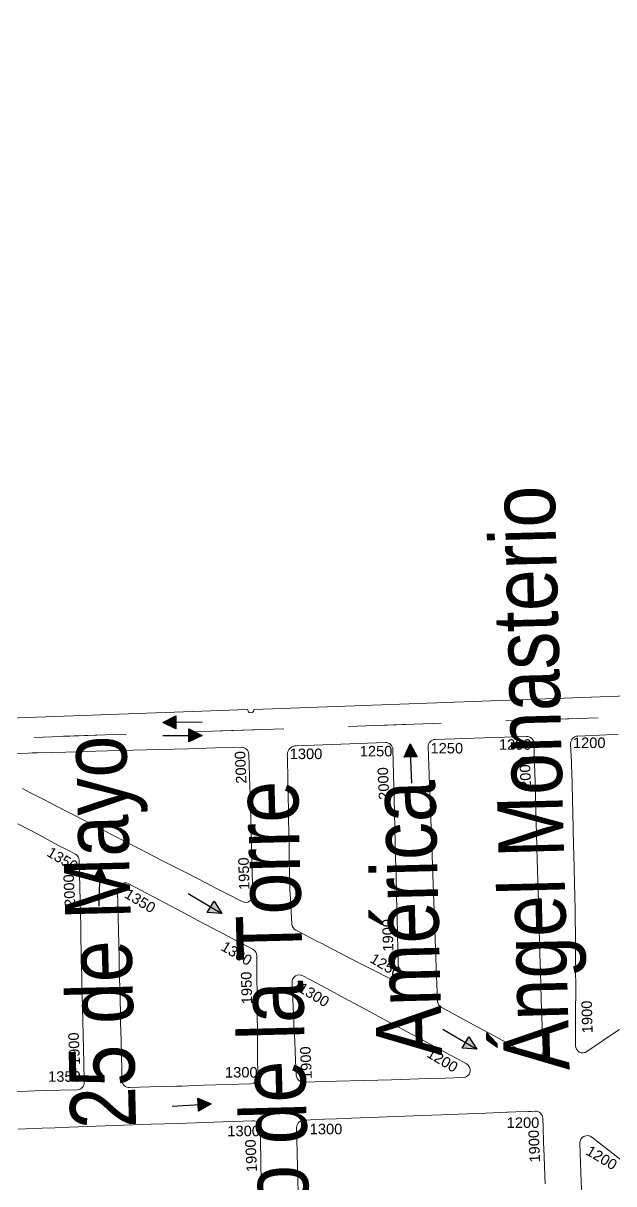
# Model space of a CAD drawing. Header units: millimetres. Extents: x 11558 to 23675, y 49449 to 61482.
# Drawn here: x 19802.5 to 20027.7, y 55621 to 56063.2 of the extents above; entities that cross this region are included whole.
import ezdxf

# ---------------------------------------------------------------- set-up
doc = ezdxf.new("R2010")
doc.units = ezdxf.units.MM
doc.linetypes.add('ACAD_ISO03W100', pattern=[30, 12, -18])
for name, color, linetype in [('0. plano base - nombres calles', 22, 'Continuous'), ('0. Plano Base - PLANO', 254, 'Continuous'), ('0. Plano base - sentido calles', 253, 'Continuous'), ('0.BARRIOS - DIVISIÓN', 12, 'ACAD_ISO03W100'), ('7. puesta en valor CC la lucila', 212, 'Continuous'), ('numeración', 7, 'Continuous')]:
    doc.layers.add(name, color=color, linetype=linetype)
doc.layers.get('7. puesta en valor CC la lucila').off()
doc.styles.get("Standard").update_dxf_attribs({"font": 'arial.ttf'})

# ---------------------------------------------------------------- blocks, each defined once
blk = doc.blocks.new('MANZANAS')
at = {"layer": '0. Plano Base - PLANO', "color": 0, "linetype": 'Continuous', "lineweight": 5}
blk.add_lwpolyline([(5639221.38, 6179916.24), (5639082.31, 6179837.5), (5639082.26, 6179837.47), (5639082.46, 6179836.91), (5639082.44, 6179836.62), (5639082.21, 6179836.07), (5639081.74, 6179835.72), (5639081.14, 6179835.63), (5639080.85, 6179835.7), (5639080.36, 6179836.05), (5639080.24, 6179836.24), (5639080.2, 6179836.31), (5638976.45, 6179777.54)], dxfattribs=at)
for points in [[(5639262.13, 6179793.57), (5639260.47, 6179790.47), (5639255.01, 6179780.31, -0.604811), (5639250.05, 6179780.36), (5639246.26, 6179787.78), (5639245.24, 6179789.76), (5639243.96, 6179792.27), (5639240.67, 6179798.7), (5639235.91, 6179807.7), (5639231.03, 6179816.92), (5639227.29, 6179824.01), (5639226.06, 6179826.23), (5639221.11, 6179835.23), (5639215.88, 6179844.71), (5639214.51, 6179847.2), (5639210.99, 6179853.59), (5639205.96, 6179862.73), (5639202.91, 6179868.26), (5639200.86, 6179871.99), (5639199.77, 6179873.96), (5639198.98, 6179875.33), (5639196.66, 6179879.38), (5639195.42, 6179881.54, -0.415725), (5639196.47, 6179885.37), (5639206.18, 6179890.88), (5639209.89, 6179892.98)], [(5639008.44, 6179780.19), (5639013.51, 6179783.01), (5639014.82, 6179783.73), (5639016.68, 6179784.77), (5639021.42, 6179787.4), (5639030.67, 6179792.52), (5639036.09, 6179795.53), (5639040, 6179797.7), (5639040.02, 6179797.71), (5639048.55, 6179802.44), (5639057.4, 6179807.35), (5639067.04, 6179812.7), (5639076.05, 6179817.7), (5639084.61, 6179822.45, -0.413675), (5639088.41, 6179821.36), (5639094.39, 6179810.64), (5639095.88, 6179807.96), (5639097.99, 6179804.17), (5639103.23, 6179794.77), (5639104.73, 6179792.08), (5639105.94, 6179789.91), (5639108.15, 6179785.95), (5639114.48, 6179774.58, -0.570812), (5639112.04, 6179770.42), (5639105.63, 6179770.39), (5639100.96, 6179770.37), (5639099.14, 6179770.36), (5639096.15, 6179770.35), (5639088.69, 6179770.32), (5639077.91, 6179770.27), (5639068, 6179770.23), (5639065.13, 6179770.21), (5639057.47, 6179770.18), (5639047.48, 6179770.14), (5639040.33, 6179770.11), (5639036.62, 6179770.09), (5639026.39, 6179770.04), (5639020.7, 6179770.02), (5639017.89, 6179770.01)], [(5639022.48, 6179757.35), (5639031.59, 6179757.25), (5639038.09, 6179757.17), (5639040.88, 6179757.14), (5639043.38, 6179757.15), (5639045.15, 6179757.13), (5639047.2, 6179757.11, -0.270806), (5639049.63, 6179755.66), (5639057.01, 6179742.22), (5639061.71, 6179733.69), (5639063.46, 6179730.49), (5639066.85, 6179724.33), (5639068.38, 6179721.55), (5639071.73, 6179715.45), (5639076.7, 6179706.4), (5639081.64, 6179697.42), (5639086.7, 6179688.21), (5639090.33, 6179681.6, -0.412747), (5639089.24, 6179677.81), (5639083.59, 6179674.67), (5639075.14, 6179669.97), (5639072.69, 6179668.6), (5639067.02, 6179665.45)], [(5639182.04, 6179681.82), (5639177.2, 6179690.65), (5639175.07, 6179694.55), (5639174.01, 6179696.49), (5639173.01, 6179698.3), (5639170.12, 6179703.59, -0.409368), (5639171.19, 6179707.37), (5639178.1, 6179711.3), (5639182.05, 6179713.55), (5639187.04, 6179716.39), (5639195.99, 6179721.49), (5639204.71, 6179726.46), (5639213.75, 6179731.6), (5639216.93, 6179733.42), (5639222.52, 6179736.6), (5639231.65, 6179741.8), (5639238.61, 6179745.76), (5639239.04, 6179746.01), (5639241.56, 6179747.44), (5639245.75, 6179749.82), (5639246.5, 6179750.25), (5639247.94, 6179751.07, -0.414313), (5639251.75, 6179750.02), (5639253.46, 6179747.03), (5639256.3, 6179742.03), (5639258.92, 6179737.42), (5639260.91, 6179733.92), (5639264.14, 6179728.26)], [(5639308.26, 6179709.17), (5639302.25, 6179705.92), (5639297.46, 6179703.07, -0.421112), (5639293.59, 6179704.1), (5639292.58, 6179705.89), (5639290.99, 6179708.7), (5639285.8, 6179717.89), (5639280.78, 6179726.8), (5639277.75, 6179732.16), (5639277.08, 6179733.36), (5639275.98, 6179735.3), (5639268.74, 6179748.14, -0.636915), (5639271.69, 6179752.27), (5639286.09, 6179749.59)], [(5639076.19, 6179654.18), (5639081.18, 6179657), (5639084.19, 6179658.7), (5639088.3, 6179661.03), (5639090.46, 6179662.25), (5639093.19, 6179663.79), (5639102.08, 6179668.81), (5639111.15, 6179673.94), (5639120.3, 6179679.11), (5639129.14, 6179684.11), (5639138.25, 6179689.26), (5639144.29, 6179692.67), (5639147.6, 6179694.54), (5639154.05, 6179698.18, -0.419576), (5639157.89, 6179697.08), (5639163.48, 6179686.75), (5639164.08, 6179685.64), (5639167.48, 6179679.36), (5639168.9, 6179676.73)]]:
    blk.add_lwpolyline(points, format="xyb", dxfattribs=at)
for points in [[(5639237.46, 6179769.07), (5639230.39, 6179769.18), (5639228.8, 6179769.21), (5639224.46, 6179769.28), (5639220.9, 6179769.34), (5639211.97, 6179769.48), (5639197.95, 6179769.71, -0.265728), (5639195.56, 6179771.12), (5639192.31, 6179776.86), (5639190.93, 6179779.29), (5639185.6, 6179788.7), (5639180.44, 6179797.8), (5639170.06, 6179816.1), (5639166.2, 6179822.9), (5639156.6, 6179839.83), (5639155.01, 6179842.64), (5639153.04, 6179846.12), (5639147.78, 6179855.39, -0.415611), (5639148.85, 6179859.21), (5639168.3, 6179870.12), (5639179.18, 6179876.22, -0.4153), (5639183, 6179875.13), (5639183.78, 6179873.72), (5639184.41, 6179872.59), (5639188.62, 6179865.02), (5639190.01, 6179862.52), (5639195.06, 6179853.44), (5639199.94, 6179844.65), (5639201.72, 6179841.46), (5639205.05, 6179835.46), (5639205.78, 6179834.15), (5639209.01, 6179828.33), (5639210.03, 6179826.5), (5639215.27, 6179817.08), (5639216.79, 6179814.34), (5639220.25, 6179808.12), (5639223.57, 6179802.15), (5639225.23, 6179799.15), (5639230.25, 6179790.13), (5639232.4, 6179786.37), (5639239.93, 6179773.26, -0.581974)], [(5639145.09, 6179770.24), (5639135.19, 6179770.21, -0.26526), (5639132.77, 6179771.57), (5639129.22, 6179777.55), (5639128.04, 6179779.52), (5639127.86, 6179779.82), (5639126.09, 6179782.81), (5639122.78, 6179788.9), (5639119.74, 6179794.5), (5639117.93, 6179797.83), (5639115.36, 6179802.57), (5639113.42, 6179806.16), (5639112.95, 6179807.02), (5639107.84, 6179816.45), (5639106.32, 6179819.25), (5639101.92, 6179827.34), (5639101.61, 6179827.79), (5639101.37, 6179828.28), (5639101.21, 6179828.81), (5639101.13, 6179829.35), (5639101.14, 6179829.9), (5639101.24, 6179830.44), (5639101.42, 6179830.96), (5639101.68, 6179831.45), (5639102.01, 6179831.88), (5639102.41, 6179832.26), (5639102.86, 6179832.58), (5639132.52, 6179849.36, -0.417346), (5639136.35, 6179848.27), (5639143.16, 6179835.93), (5639145.8, 6179831.14), (5639147.6, 6179827.89), (5639147.8, 6179827.53), (5639150.83, 6179822.02), (5639155.81, 6179813.01), (5639158.28, 6179808.53), (5639159.33, 6179806.62), (5639163.24, 6179799.54), (5639165.5, 6179795.43), (5639166.79, 6179793.1), (5639167.61, 6179791.62), (5639168.29, 6179790.39), (5639169.27, 6179788.61), (5639170.11, 6179787.09), (5639173.24, 6179781.4), (5639177.06, 6179774.49, -0.569797), (5639174.61, 6179770.33), (5639168.82, 6179770.32), (5639161.97, 6179770.29), (5639150.61, 6179770.26), (5639145.78, 6179770.24)], [(5639126.48, 6179754.68), (5639131.1, 6179745.94), (5639132.52, 6179743.26), (5639136.06, 6179736.57), (5639140.88, 6179727.47), (5639144.27, 6179721.05), (5639147.99, 6179714.01, -0.407564), (5639146.88, 6179710.26), (5639131.46, 6179701.65), (5639128.65, 6179700.07), (5639126.22, 6179698.72), (5639124.17, 6179697.57), (5639122.26, 6179696.51), (5639113.35, 6179691.53), (5639106.57, 6179687.74, -0.416174), (5639102.75, 6179688.84), (5639100.89, 6179692.21), (5639095.4, 6179702.19), (5639092.15, 6179708.12), (5639090.41, 6179711.28), (5639085.46, 6179720.29), (5639084.2, 6179722.57), (5639080.59, 6179729.15), (5639077.53, 6179734.7), (5639075.37, 6179738.64), (5639067.84, 6179752.33, -0.572581), (5639070.31, 6179756.48), (5639086.12, 6179756.38), (5639096.4, 6179756.31), (5639100.33, 6179756.29), (5639106.66, 6179756.24), (5639109.13, 6179756.23), (5639109.53, 6179756.23), (5639116.99, 6179756.2), (5639124.02, 6179756.17, -0.276655)], [(5639160.83, 6179721.24), (5639156.5, 6179728.72), (5639154.18, 6179732.73), (5639152.49, 6179735.64), (5639150.91, 6179738.39), (5639149.19, 6179741.36), (5639146.31, 6179746.33), (5639143.12, 6179751.84, -0.582513), (5639145.59, 6179756.04), (5639148.35, 6179756), (5639151.33, 6179755.96), (5639157.56, 6179755.87), (5639163.36, 6179755.78), (5639167.92, 6179755.72), (5639172.81, 6179755.65), (5639175.71, 6179755.61), (5639178.35, 6179755.57), (5639189.08, 6179755.41), (5639199.11, 6179755.27), (5639207.96, 6179755.14), (5639208.88, 6179755.12), (5639209.48, 6179755.11), (5639212.2, 6179755.07), (5639216.35, 6179755.01, -0.767599), (5639217.67, 6179749.77), (5639211.76, 6179746.47), (5639205.73, 6179743.11), (5639202.89, 6179741.53), (5639193.85, 6179736.49), (5639184.66, 6179731.37), (5639175.52, 6179726.28), (5639164.61, 6179720.2, -0.409488)]]:
    blk.add_lwpolyline(points, format="xyb", close=True, dxfattribs=at)

msp = doc.modelspace()

# ---------------------------------------------------------------- hatches: boundary and pattern name
at = {"layer": '0. Plano base - sentido calles', "linetype": 'Continuous', "lineweight": 25, "ltscale": 2, "true_color": 0x1a1a1a}
h = msp.add_hatch(color=250, dxfattribs=at)
h.dxf.hatch_style = 1
h.paths.add_polyline_path([(19855.7, 55796.78), (19860.71, 55794.3), (19860.7, 55796.8)])
h.paths.add_polyline_path([(19855.7, 55796.78), (19860.7, 55796.8), (19860.69, 55799.3)])
h = msp.add_hatch(color=250, dxfattribs=at)
h.dxf.hatch_style = 1
h.paths.add_polyline_path([(19870.72, 55791.85), (19865.71, 55794.33), (19865.72, 55791.83)])
h.paths.add_polyline_path([(19870.72, 55791.85), (19865.72, 55791.83), (19865.73, 55789.33)])
h = msp.add_hatch(color=250, dxfattribs=at)
h.dxf.hatch_style = 1
h.paths.add_polyline_path([(19950.1, 55788.62), (19947.78, 55783.53), (19950.28, 55783.62)])
h.paths.add_polyline_path([(19950.1, 55788.62), (19950.28, 55783.62), (19952.78, 55783.71)])
h = msp.add_hatch(color=250, dxfattribs=at)
h.dxf.hatch_style = 1
h.paths.add_polyline_path([(19831.82, 55741.73), (19829.19, 55736.8), (19831.69, 55736.73)])
h.paths.add_polyline_path([(19831.82, 55741.73), (19831.69, 55736.73), (19834.19, 55736.67)])
h = msp.add_hatch(color=250, dxfattribs=at)
h.dxf.hatch_style = 1
h.paths.add_polyline_path([(19878.28, 55724), (19875.27, 55728.7), (19873.99, 55726.55)])
h.paths.add_polyline_path([(19878.28, 55724), (19873.99, 55726.55), (19872.71, 55724.41)])
h = msp.add_hatch(color=250, dxfattribs=at)
h.dxf.hatch_style = 1
h.paths.add_polyline_path([(19975.45, 55672.26), (19972.43, 55676.97), (19971.15, 55674.82)])
h.paths.add_polyline_path([(19975.45, 55672.26), (19971.15, 55674.82), (19969.88, 55672.67)])
h = msp.add_hatch(color=250, dxfattribs=at)
h.dxf.hatch_style = 1
h.paths.add_polyline_path([(19874.25, 55651.48), (19869.11, 55653.67), (19869.26, 55651.18)])
h.paths.add_polyline_path([(19874.25, 55651.48), (19869.26, 55651.18), (19869.41, 55648.68)])

# ---------------------------------------------------------------- linework, layer by layer
at = {"layer": '0. Plano base - sentido calles', "color": 250, "linetype": 'Continuous', "lineweight": 25, "ltscale": 2, "true_color": 0x1a1a1a}
for points in [[(19870.7, 55796.85), (19855.7, 55796.78), (19860.69, 55799.3), (19860.71, 55794.3), (19855.7, 55796.78)], [(19855.72, 55791.78), (19870.72, 55791.85), (19865.73, 55789.33), (19865.71, 55794.33), (19870.72, 55791.85)], [(19950.64, 55773.63), (19950.1, 55788.62), (19952.78, 55783.71), (19947.78, 55783.53), (19950.1, 55788.62)], [(19831.45, 55726.74), (19831.82, 55741.73), (19834.19, 55736.67), (19829.19, 55736.8), (19831.82, 55741.73)], [(19865.39, 55731.67), (19878.28, 55724), (19872.71, 55724.41), (19875.27, 55728.7), (19878.28, 55724)], [(19962.56, 55679.93), (19975.45, 55672.26), (19969.88, 55672.67), (19972.43, 55676.97), (19975.45, 55672.26)], [(19859.28, 55650.58), (19874.25, 55651.48), (19869.41, 55648.68), (19869.11, 55653.67), (19874.25, 55651.48)]]:
    msp.add_lwpolyline(points, dxfattribs=at)
at = {"layer": '0.BARRIOS - DIVISIÓN', "color": 14, "lineweight": 18, "ltscale": 2}
for points in [[(21185.39, 56161.52), (21178.83, 56000.77), (21300.45, 55999.5), (21270.69, 55899.86), (21171.53, 55912.66), (21162.25, 55848.43), (21316.32, 55824.7), (21324.08, 55861.86), (21338.64, 55861.3), (21331.71, 55780.29), (21308.87, 55782.23), (21312.44, 55804.88), (21216.26, 55816.03), (21208.47, 55759.38), (21183.69, 55761.94), (21190.38, 55818.05), (20969.49, 55832.27), (20681.41, 55821.47), (19757.42, 55789.39), (18967.23, 55750.75), (18450.62, 55734.7), (17997.13, 55715.25), (17552.48, 55699.13), (17505.57, 56634.4)], [(19746.68, 55789.02), (20681.41, 55821.47)]]:
    msp.add_lwpolyline(points, dxfattribs=at)

# ---------------------------------------------------------------- block references
at = {"layer": '0. Plano Base - PLANO', "color": 28, "lineweight": 5, "true_color": 0x0d0d0d, "rotation": 332.5463477508169}
msp.add_blockref('MANZANAS', (-7833237.48, -2828296.13), dxfattribs=at)
at = {"layer": '7. puesta en valor CC la lucila', "color": 250, "lineweight": 30, "rotation": 332.5463477508169}
msp.add_blockref('MANZANAS', (-7833237.48, -2828296.13), dxfattribs=at)

# ---------------------------------------------------------------- texts
at = {"layer": '0. plano base - nombres calles', "color": 250, "lineweight": 15, "true_color": 0x1a1a1a, "char_height": 25, "attachment_point": 1, "rotation": 91.4748}
for s, insert in [('{\\fArial Narrow|b0|i0|c0|p34;Ángel Monasterio}', (19985.87, 55663.77)), ('{\\fArial Narrow|b0|i0|c0|p34;25 de Mayo}', (19820.6, 55641.72)), ('{\\fArial Narrow|b0|i0|c0|p34;Lisandro de la Torre}', (19888.84, 55517.93)), ('{\\fArial Narrow|b0|i0|c0|p34;América}', (19937.26, 55669.25))]:
    msp.add_mtext_dynamic_manual_height_columns(s, width=329.255, gutter_width=12.5, heights=[0], dxfattribs=dict(at, insert=insert))
at = {"layer": 'numeración', "color": 251, "true_color": 0x606162, "char_height": 4, "attachment_point": 1}
for s, insert in [('1250', (19957.82, 55788.97)), ('1200', (19983.89, 55790.38)), ('1200', (20012.13, 55791.04)), ('1300', (19904.15, 55786.82)), ('1250', (19930.85, 55787.85)), ('1300', (19879.47, 55665.5)), ('1350', (19812.03, 55663.89)), ('1300', (19880.36, 55643.15)), ('1300', (19911.77, 55643.88)), ('1200', (19986.88, 55646.31))]:
    msp.add_mtext_dynamic_manual_height_columns(s, width=16.0314, gutter_width=12.5, heights=[0], dxfattribs=dict(at, insert=insert))
for s, heights, insert, rotation in [('2000', [0], (19883.7, 55773.36), 92.6966), ('2000', [0], (19992.23, 55771.37), 92.6966), ('2000', [0], (19938.15, 55767.21), 92.6966), ('1350', [0], (19813.22, 55749.61), 329.1512), ('1950', [0], (19884.82, 55732.88), 91.6075), ('2000', [0], (19818.38, 55726.41), 92.6966), ('1350', [0], (19842.79, 55733.75), 329.1512), ('1900', [0], (19939.7, 55709.42), 91.6075), ('1300', [4.09], (19879.61, 55713.71), 329.1512), ('1250', [4.09], (19936.45, 55709.1), 329.1512), ('1950', [0], (19885.85, 55689.37), 91.6075), ('1300', [4.09], (19909.05, 55697.96), 329.1512), ('1900', [0], (20015.66, 55678.33), 91.6075), ('1900', [0], (19820.22, 55666.17), 92.6966), ('1900', [0], (19908.61, 55660.85), 92.6966), ('1200', [4.09], (19958.07, 55673.04), 329.1512), ('1900', [0], (19995.65, 55629.03), 92.6966), ('1900', [0], (19887.69, 55625.42), 92.6966), ('1200', [4.09], (20018.78, 55635.86), 329.1512)]:
    msp.add_mtext_dynamic_manual_height_columns(s, width=16.0314, gutter_width=12.5, heights=heights, dxfattribs=dict(at, insert=insert, rotation=rotation))

doc.saveas('drawing.dxf')
